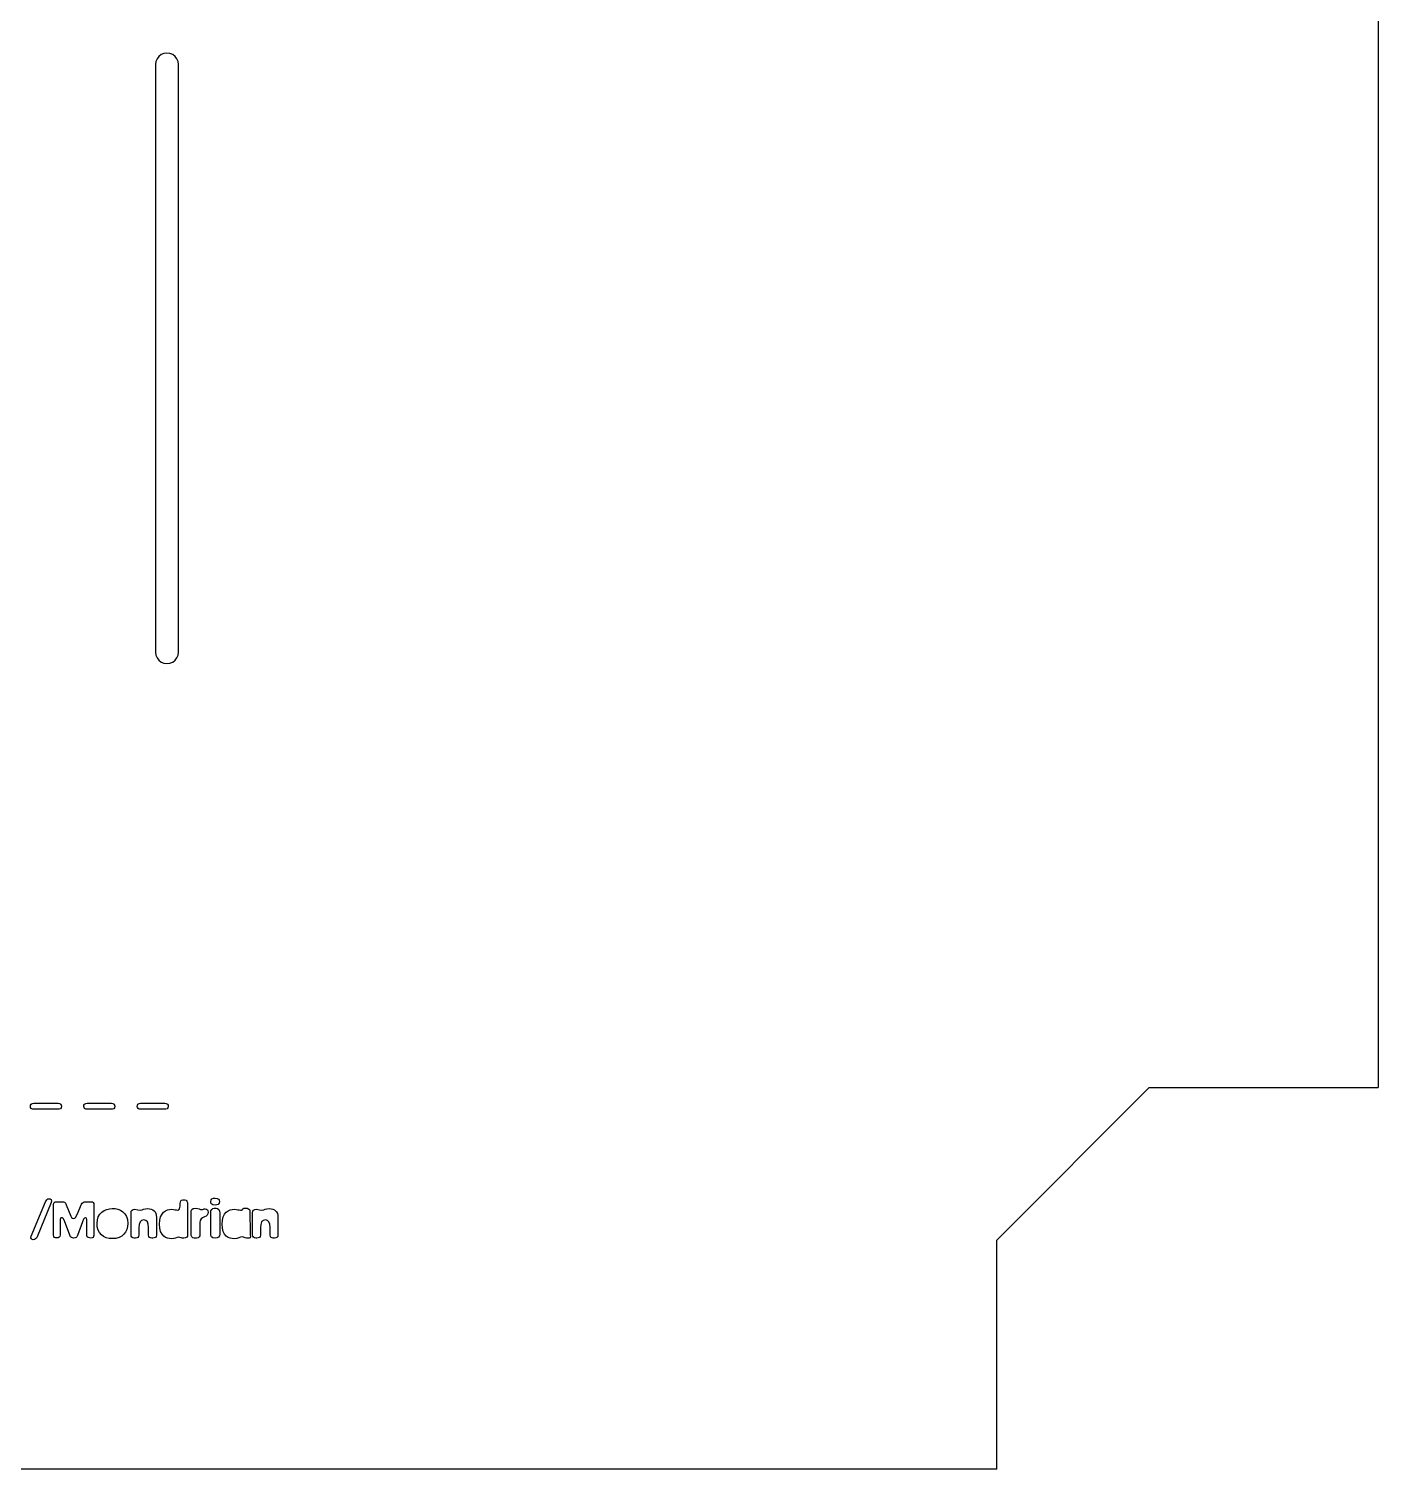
# Model space of a CAD drawing. Header units: metres. Extents: x 1302 to 1619, y 1329 to 1647.
# Drawn here: x 1442.5 to 1619.4, y 1329.5 to 1518.2 of the extents above; entities that cross this region are included whole.
import ezdxf

# ---------------------------------------------------------------- set-up
doc = ezdxf.new("R2010")
doc.units = ezdxf.units.M

msp = doc.modelspace()

# ---------------------------------------------------------------- linework, layer by layer
at = {"layer": 'COMPONENT1'}
for p, q in [((1444.72, 1364.51, 0), (1444.9, 1364.8, 0)), ((1444.9, 1364.8, 0), (1445.03, 1364.9, 0)), ((1445.03, 1364.9, 0), (1445.2, 1364.93, 0)), ((1445.2, 1364.93, 0), (1445.35, 1364.91, 0)), ((1445.35, 1364.91, 0), (1445.47, 1364.82, 0)), ((1445.47, 1364.82, 0), (1445.52, 1364.67, 0)), ((1445.52, 1364.67, 0), (1445.48, 1364.45, 0)), ((1462.39, 1364.32, 0), (1462.47, 1364.65, 0)), ((1462.47, 1364.65, 0), (1462.57, 1364.74, 0)), ((1462.57, 1364.74, 0), (1462.71, 1364.78, 0)), ((1462.71, 1364.78, 0), (1463, 1364.78, 0)), ((1463, 1364.78, 0), (1463.16, 1364.74, 0)), ((1463.16, 1364.74, 0), (1463.27, 1364.63, 0)), ((1463.27, 1364.63, 0), (1463.33, 1364.45, 0)), ((1466.38, 1364.54, 0), (1466.43, 1364.77, 0)), ((1466.43, 1364.77, 0), (1466.55, 1364.91, 0)), ((1466.55, 1364.91, 0), (1466.74, 1364.99, 0)), ((1466.74, 1364.99, 0), (1466.96, 1365.01, 0)), ((1466.96, 1365.01, 0), (1467.23, 1364.98, 0)), ((1467.23, 1364.98, 0), (1467.41, 1364.89, 0)), ((1467.41, 1364.89, 0), (1467.51, 1364.74, 0)), ((1467.51, 1364.74, 0), (1467.54, 1364.57, 0)), ((1442.87, 1360.05, 0), (1444.72, 1364.51, 0)), ((1445.48, 1364.45, 0), (1443.62, 1359.95, 0)), ((1445.8, 1364.19, 0), (1445.82, 1364.34, 0)), ((1445.8, 1360.17, 0), (1445.8, 1364.19, 0)), ((1445.82, 1364.34, 0), (1445.88, 1364.45, 0)), ((1445.88, 1364.45, 0), (1445.98, 1364.52, 0)), ((1445.98, 1364.52, 0), (1446.12, 1364.54, 0)), ((1446.12, 1364.54, 0), (1446.99, 1364.54, 0)), ((1446.99, 1364.54, 0), (1447.1, 1364.53, 0)), ((1447.1, 1364.53, 0), (1447.22, 1364.49, 0)), ((1447.22, 1364.49, 0), (1447.34, 1364.36, 0)), ((1447.34, 1364.36, 0), (1447.43, 1364.13, 0)), ((1447.43, 1364.13, 0), (1448.06, 1362.65, 0)), ((1448.68, 1362.47, 0), (1448.89, 1362.88, 0)), ((1448.89, 1362.88, 0), (1449.47, 1364.22, 0)), ((1449.47, 1364.22, 0), (1449.55, 1364.36, 0)), ((1449.55, 1364.36, 0), (1449.65, 1364.46, 0)), ((1449.65, 1364.46, 0), (1449.79, 1364.52, 0)), ((1449.79, 1364.52, 0), (1449.98, 1364.54, 0)), ((1449.98, 1364.54, 0), (1450.72, 1364.54, 0)), ((1450.72, 1364.54, 0), (1450.87, 1364.52, 0)), ((1450.87, 1364.52, 0), (1450.98, 1364.44, 0)), ((1450.98, 1364.44, 0), (1451.05, 1364.32, 0)), ((1451.05, 1364.32, 0), (1451.07, 1364.15, 0)), ((1451.07, 1364.15, 0), (1451.07, 1360.13, 0)), ((1451.65, 1362.57, 0), (1451.85, 1362.91, 0)), ((1451.85, 1362.91, 0), (1452.11, 1363.18, 0)), ((1452.11, 1363.18, 0), (1452.41, 1363.4, 0)), ((1452.41, 1363.4, 0), (1452.75, 1363.54, 0)), ((1452.75, 1363.54, 0), (1453.11, 1363.63, 0)), ((1453.11, 1363.63, 0), (1453.49, 1363.66, 0)), ((1453.49, 1363.66, 0), (1453.85, 1363.64, 0)), ((1453.85, 1363.64, 0), (1454.21, 1363.56, 0)), ((1454.21, 1363.56, 0), (1454.55, 1363.42, 0)), ((1454.55, 1363.42, 0), (1454.86, 1363.22, 0)), ((1454.86, 1363.22, 0), (1455.12, 1362.96, 0)), ((1455.12, 1362.96, 0), (1455.33, 1362.62, 0)), ((1455.94, 1363.13, 0), (1455.97, 1363.31, 0)), ((1455.94, 1360.22, 0), (1455.94, 1363.13, 0)), ((1455.97, 1363.31, 0), (1456.07, 1363.45, 0)), ((1456.07, 1363.45, 0), (1456.23, 1363.53, 0)), ((1456.23, 1363.53, 0), (1456.45, 1363.55, 0)), ((1456.45, 1363.55, 0), (1456.85, 1363.5, 0)), ((1456.85, 1363.5, 0), (1457.17, 1363.45, 0)), ((1457.17, 1363.45, 0), (1457.4, 1363.48, 0)), ((1457.4, 1363.48, 0), (1457.59, 1363.55, 0)), ((1457.59, 1363.55, 0), (1457.82, 1363.61, 0)), ((1457.82, 1363.61, 0), (1458.15, 1363.64, 0)), ((1458.15, 1363.64, 0), (1458.6, 1363.57, 0)), ((1458.6, 1363.57, 0), (1458.79, 1363.49, 0)), ((1458.79, 1363.49, 0), (1458.96, 1363.37, 0)), ((1458.96, 1363.37, 0), (1459.09, 1363.22, 0)), ((1459.09, 1363.22, 0), (1459.19, 1363.01, 0)), ((1459.19, 1363.01, 0), (1459.24, 1362.76, 0)), ((1459.24, 1362.76, 0), (1459.26, 1362.47, 0)), ((1459.82, 1362.57, 0), (1460, 1362.91, 0)), ((1460, 1362.91, 0), (1460.21, 1363.17, 0)), ((1460.21, 1363.17, 0), (1460.46, 1363.36, 0)), ((1460.46, 1363.36, 0), (1460.72, 1363.48, 0)), ((1460.72, 1363.48, 0), (1460.99, 1363.54, 0)), ((1460.99, 1363.54, 0), (1461.23, 1363.56, 0)), ((1461.23, 1363.56, 0), (1461.51, 1363.54, 0)), ((1461.51, 1363.54, 0), (1461.72, 1363.5, 0)), ((1461.72, 1363.5, 0), (1461.9, 1363.46, 0)), ((1461.9, 1363.46, 0), (1462.08, 1363.44, 0)), ((1462.08, 1363.44, 0), (1462.22, 1363.48, 0)), ((1462.22, 1363.48, 0), (1462.3, 1363.59, 0)), ((1462.3, 1363.59, 0), (1462.37, 1363.97, 0)), ((1462.37, 1363.97, 0), (1462.39, 1364.32, 0)), ((1463.33, 1364.45, 0), (1463.35, 1364.2, 0)), ((1463.35, 1364.2, 0), (1463.35, 1360.23, 0)), ((1463.81, 1363.11, 0), (1463.84, 1363.35, 0)), ((1463.81, 1360.36, 0), (1463.81, 1363.11, 0)), ((1463.84, 1363.35, 0), (1463.92, 1363.53, 0)), ((1463.92, 1363.53, 0), (1464.09, 1363.64, 0)), ((1464.09, 1363.64, 0), (1464.37, 1363.68, 0)), ((1464.37, 1363.68, 0), (1464.66, 1363.65, 0)), ((1464.66, 1363.65, 0), (1464.88, 1363.6, 0)), ((1464.88, 1363.6, 0), (1465.04, 1363.54, 0)), ((1465.04, 1363.54, 0), (1465.17, 1363.52, 0)), ((1465.17, 1363.52, 0), (1465.31, 1363.53, 0)), ((1465.31, 1363.53, 0), (1465.42, 1363.56, 0)), ((1465.42, 1363.56, 0), (1465.53, 1363.59, 0)), ((1465.53, 1363.59, 0), (1465.67, 1363.6, 0)), ((1465.67, 1363.6, 0), (1465.83, 1363.58, 0)), ((1465.94, 1362.78, 0), (1465.8, 1362.66, 0)), ((1465.83, 1363.58, 0), (1465.95, 1363.5, 0)), ((1466.01, 1362.95, 0), (1465.94, 1362.78, 0)), ((1465.95, 1363.5, 0), (1466.02, 1363.36, 0)), ((1466.04, 1363.18, 0), (1466.01, 1362.95, 0)), ((1466.02, 1363.36, 0), (1466.04, 1363.18, 0)), ((1466.42, 1364.37, 0), (1466.38, 1364.54, 0)), ((1466.38, 1363.15, 0), (1466.41, 1363.37, 0)), ((1466.38, 1360.41, 0), (1466.38, 1363.15, 0)), ((1466.41, 1363.37, 0), (1466.51, 1363.53, 0)), ((1466.51, 1364.23, 0), (1466.42, 1364.37, 0)), ((1466.68, 1364.13, 0), (1466.51, 1364.23, 0)), ((1466.51, 1363.53, 0), (1466.65, 1363.64, 0)), ((1466.65, 1363.64, 0), (1466.82, 1363.68, 0)), ((1466.96, 1364.1, 0), (1466.68, 1364.13, 0)), ((1466.82, 1363.68, 0), (1467.09, 1363.68, 0)), ((1467.18, 1364.12, 0), (1466.96, 1364.1, 0)), ((1467.09, 1363.68, 0), (1467.29, 1363.64, 0)), ((1467.37, 1364.2, 0), (1467.18, 1364.12, 0)), ((1467.29, 1363.64, 0), (1467.44, 1363.52, 0)), ((1467.5, 1364.34, 0), (1467.37, 1364.2, 0)), ((1467.44, 1363.52, 0), (1467.53, 1363.31, 0)), ((1467.54, 1364.57, 0), (1467.5, 1364.34, 0)), ((1467.53, 1363.31, 0), (1467.56, 1363.03, 0)), ((1467.56, 1363.03, 0), (1467.56, 1360.29, 0)), ((1468.03, 1362.57, 0), (1468.21, 1362.91, 0)), ((1468.21, 1362.91, 0), (1468.42, 1363.17, 0)), ((1468.42, 1363.17, 0), (1468.67, 1363.36, 0)), ((1468.67, 1363.36, 0), (1468.93, 1363.48, 0)), ((1468.93, 1363.48, 0), (1469.2, 1363.54, 0)), ((1469.2, 1363.54, 0), (1469.44, 1363.56, 0)), ((1469.44, 1363.56, 0), (1469.72, 1363.54, 0)), ((1469.72, 1363.54, 0), (1469.93, 1363.5, 0)), ((1469.93, 1363.5, 0), (1470.11, 1363.46, 0)), ((1470.11, 1363.46, 0), (1470.29, 1363.44, 0)), ((1470.29, 1363.44, 0), (1470.34, 1363.44, 0)), ((1470.34, 1363.44, 0), (1470.42, 1363.45, 0)), ((1470.42, 1363.45, 0), (1470.49, 1363.46, 0)), ((1470.49, 1363.46, 0), (1470.53, 1363.49, 0)), ((1470.53, 1363.49, 0), (1470.55, 1363.58, 0)), ((1470.55, 1363.58, 0), (1470.6, 1363.63, 0)), ((1470.6, 1363.63, 0), (1470.74, 1363.7, 0)), ((1470.74, 1363.7, 0), (1470.86, 1363.71, 0)), ((1470.86, 1363.71, 0), (1471.16, 1363.71, 0)), ((1471.16, 1363.71, 0), (1471.25, 1363.67, 0)), ((1471.25, 1363.67, 0), (1471.37, 1363.57, 0)), ((1471.37, 1363.57, 0), (1471.48, 1363.49, 0)), ((1471.48, 1363.49, 0), (1471.52, 1363.47, 0)), ((1471.52, 1363.47, 0), (1471.57, 1360.23, 0)), ((1471.87, 1363.13, 0), (1471.9, 1363.31, 0)), ((1471.87, 1360.22, 0), (1471.87, 1363.13, 0)), ((1471.9, 1363.31, 0), (1472, 1363.45, 0)), ((1472, 1363.45, 0), (1472.16, 1363.53, 0)), ((1472.16, 1363.53, 0), (1472.38, 1363.55, 0)), ((1472.38, 1363.55, 0), (1472.78, 1363.5, 0)), ((1472.78, 1363.5, 0), (1473.1, 1363.45, 0)), ((1473.1, 1363.45, 0), (1473.33, 1363.48, 0)), ((1473.33, 1363.48, 0), (1473.52, 1363.55, 0)), ((1473.52, 1363.55, 0), (1473.75, 1363.61, 0)), ((1473.75, 1363.61, 0), (1474.08, 1363.64, 0)), ((1474.08, 1363.64, 0), (1474.54, 1363.57, 0)), ((1474.54, 1363.57, 0), (1474.73, 1363.49, 0)), ((1474.73, 1363.49, 0), (1474.89, 1363.37, 0)), ((1474.89, 1363.37, 0), (1475.02, 1363.22, 0)), ((1475.02, 1363.22, 0), (1475.12, 1363.01, 0)), ((1475.12, 1363.01, 0), (1475.17, 1362.76, 0)), ((1475.17, 1362.76, 0), (1475.19, 1362.47, 0)), ((1446.67, 1362.27, 0), (1446.65, 1361.67, 0)), ((1446.65, 1361.67, 0), (1446.65, 1360.15, 0)), ((1446.73, 1362.41, 0), (1446.67, 1362.27, 0)), ((1446.87, 1362.45, 0), (1446.73, 1362.41, 0)), ((1446.97, 1362.43, 0), (1446.87, 1362.45, 0)), ((1447.06, 1362.35, 0), (1446.97, 1362.43, 0)), ((1447.2, 1362.04, 0), (1447.06, 1362.35, 0)), ((1447.92, 1360.14, 0), (1447.2, 1362.04, 0)), ((1448.06, 1362.65, 0), (1448.14, 1362.49, 0)), ((1448.14, 1362.49, 0), (1448.26, 1362.38, 0)), ((1448.26, 1362.38, 0), (1448.46, 1362.33, 0)), ((1448.46, 1362.33, 0), (1448.58, 1362.37, 0)), ((1448.58, 1362.37, 0), (1448.68, 1362.47, 0)), ((1449.58, 1361.91, 0), (1448.91, 1360.1, 0)), ((1449.7, 1362.24, 0), (1449.58, 1361.91, 0)), ((1449.83, 1362.39, 0), (1449.7, 1362.24, 0)), ((1449.92, 1362.44, 0), (1449.83, 1362.39, 0)), ((1449.98, 1362.44, 0), (1449.92, 1362.44, 0)), ((1450.09, 1362.39, 0), (1449.98, 1362.44, 0)), ((1450.13, 1362.23, 0), (1450.09, 1362.39, 0)), ((1450.14, 1361.62, 0), (1450.13, 1362.23, 0)), ((1450.15, 1360.11, 0), (1450.14, 1361.62, 0)), ((1451.49, 1361.68, 0), (1451.53, 1362.16, 0)), ((1451.52, 1361.23, 0), (1451.49, 1361.68, 0)), ((1451.64, 1360.83, 0), (1451.52, 1361.23, 0)), ((1451.53, 1362.16, 0), (1451.65, 1362.57, 0)), ((1455.39, 1360.91, 0), (1455.23, 1360.57, 0)), ((1455.33, 1362.62, 0), (1455.47, 1362.2, 0)), ((1455.49, 1361.29, 0), (1455.39, 1360.91, 0)), ((1455.47, 1362.2, 0), (1455.52, 1361.7, 0)), ((1455.52, 1361.7, 0), (1455.49, 1361.29, 0)), ((1457.01, 1361.57, 0), (1456.97, 1361.1, 0)), ((1456.97, 1361.1, 0), (1456.97, 1360.18, 0)), ((1457.13, 1361.9, 0), (1457.01, 1361.57, 0)), ((1457.22, 1362.01, 0), (1457.13, 1361.9, 0)), ((1457.33, 1362.09, 0), (1457.22, 1362.01, 0)), ((1457.62, 1362.16, 0), (1457.33, 1362.09, 0)), ((1457.89, 1362.1, 0), (1457.62, 1362.16, 0)), ((1458.09, 1361.91, 0), (1457.89, 1362.1, 0)), ((1458.2, 1361.59, 0), (1458.09, 1361.91, 0)), ((1458.24, 1361.15, 0), (1458.2, 1361.59, 0)), ((1458.24, 1360.18, 0), (1458.24, 1361.15, 0)), ((1459.26, 1362.47, 0), (1459.26, 1360.18, 0)), ((1459.66, 1361.61, 0), (1459.7, 1362.14, 0)), ((1459.7, 1361.08, 0), (1459.66, 1361.61, 0)), ((1459.7, 1362.14, 0), (1459.82, 1362.57, 0)), ((1459.82, 1360.65, 0), (1459.7, 1361.08, 0)), ((1465.02, 1362.08, 0), (1464.98, 1361.84, 0)), ((1464.98, 1361.84, 0), (1464.98, 1360.33, 0)), ((1465.13, 1362.29, 0), (1465.02, 1362.08, 0)), ((1465.3, 1362.45, 0), (1465.13, 1362.29, 0)), ((1465.55, 1362.56, 0), (1465.3, 1362.45, 0)), ((1465.8, 1362.66, 0), (1465.55, 1362.56, 0)), ((1467.87, 1361.61, 0), (1467.91, 1362.14, 0)), ((1467.91, 1361.08, 0), (1467.87, 1361.61, 0)), ((1467.91, 1362.14, 0), (1468.03, 1362.57, 0)), ((1468.03, 1360.65, 0), (1467.91, 1361.08, 0)), ((1472.94, 1361.57, 0), (1472.9, 1361.1, 0)), ((1472.9, 1361.1, 0), (1472.9, 1360.18, 0)), ((1473.06, 1361.9, 0), (1472.94, 1361.57, 0)), ((1473.15, 1362.01, 0), (1473.06, 1361.9, 0)), ((1473.26, 1362.09, 0), (1473.15, 1362.01, 0)), ((1473.55, 1362.16, 0), (1473.26, 1362.09, 0)), ((1473.82, 1362.1, 0), (1473.55, 1362.16, 0)), ((1474.02, 1361.91, 0), (1473.82, 1362.1, 0)), ((1474.13, 1361.59, 0), (1474.02, 1361.91, 0)), ((1474.17, 1361.15, 0), (1474.13, 1361.59, 0)), ((1474.17, 1360.18, 0), (1474.17, 1361.15, 0)), ((1475.19, 1362.47, 0), (1475.19, 1360.18, 0)), ((1442.82, 1359.81, 0), (1442.87, 1360.05, 0)), ((1442.88, 1359.66, 0), (1442.82, 1359.81, 0)), ((1443, 1359.59, 0), (1442.88, 1359.66, 0)), ((1443.12, 1359.57, 0), (1443, 1359.59, 0)), ((1443.28, 1359.59, 0), (1443.12, 1359.57, 0)), ((1443.42, 1359.66, 0), (1443.28, 1359.59, 0)), ((1443.53, 1359.78, 0), (1443.42, 1359.66, 0)), ((1443.62, 1359.95, 0), (1443.53, 1359.78, 0)), ((1445.83, 1359.99, 0), (1445.8, 1360.17, 0)), ((1445.9, 1359.87, 0), (1445.83, 1359.99, 0)), ((1446.04, 1359.81, 0), (1445.9, 1359.87, 0)), ((1446.26, 1359.79, 0), (1446.04, 1359.81, 0)), ((1446.4, 1359.82, 0), (1446.26, 1359.79, 0)), ((1446.53, 1359.89, 0), (1446.4, 1359.82, 0)), ((1446.62, 1360, 0), (1446.53, 1359.89, 0)), ((1446.65, 1360.15, 0), (1446.62, 1360, 0)), ((1448, 1359.95, 0), (1447.92, 1360.14, 0)), ((1448.12, 1359.84, 0), (1448, 1359.95, 0)), ((1448.26, 1359.79, 0), (1448.12, 1359.84, 0)), ((1448.41, 1359.78, 0), (1448.26, 1359.79, 0)), ((1448.6, 1359.8, 0), (1448.41, 1359.78, 0)), ((1448.74, 1359.86, 0), (1448.6, 1359.8, 0)), ((1448.85, 1359.96, 0), (1448.74, 1359.86, 0)), ((1448.91, 1360.1, 0), (1448.85, 1359.96, 0)), ((1450.19, 1359.96, 0), (1450.15, 1360.11, 0)), ((1450.31, 1359.86, 0), (1450.19, 1359.96, 0)), ((1450.48, 1359.8, 0), (1450.31, 1359.86, 0)), ((1450.67, 1359.78, 0), (1450.48, 1359.8, 0)), ((1450.84, 1359.8, 0), (1450.67, 1359.78, 0)), ((1450.97, 1359.87, 0), (1450.84, 1359.8, 0)), ((1451.04, 1359.98, 0), (1450.97, 1359.87, 0)), ((1451.07, 1360.13, 0), (1451.04, 1359.98, 0)), ((1451.82, 1360.49, 0), (1451.64, 1360.83, 0)), ((1452.06, 1360.21, 0), (1451.82, 1360.49, 0)), ((1452.35, 1359.99, 0), (1452.06, 1360.21, 0)), ((1452.68, 1359.83, 0), (1452.35, 1359.99, 0)), ((1453.06, 1359.74, 0), (1452.68, 1359.83, 0)), ((1453.47, 1359.71, 0), (1453.06, 1359.74, 0)), ((1453.95, 1359.74, 0), (1453.47, 1359.71, 0)), ((1454.37, 1359.86, 0), (1453.95, 1359.74, 0)), ((1454.72, 1360.04, 0), (1454.37, 1359.86, 0)), ((1455.01, 1360.28, 0), (1454.72, 1360.04, 0)), ((1455.23, 1360.57, 0), (1455.01, 1360.28, 0)), ((1455.97, 1360.02, 0), (1455.94, 1360.22, 0)), ((1456.05, 1359.88, 0), (1455.97, 1360.02, 0)), ((1456.18, 1359.8, 0), (1456.05, 1359.88, 0)), ((1456.35, 1359.77, 0), (1456.18, 1359.8, 0)), ((1456.51, 1359.77, 0), (1456.35, 1359.77, 0)), ((1456.69, 1359.79, 0), (1456.51, 1359.77, 0)), ((1456.83, 1359.87, 0), (1456.69, 1359.79, 0)), ((1456.93, 1360, 0), (1456.83, 1359.87, 0)), ((1456.97, 1360.18, 0), (1456.93, 1360, 0)), ((1458.27, 1360, 0), (1458.24, 1360.18, 0)), ((1458.35, 1359.87, 0), (1458.27, 1360, 0)), ((1458.49, 1359.79, 0), (1458.35, 1359.87, 0)), ((1458.65, 1359.77, 0), (1458.49, 1359.79, 0)), ((1458.81, 1359.77, 0), (1458.65, 1359.77, 0)), ((1458.98, 1359.79, 0), (1458.81, 1359.77, 0)), ((1459.13, 1359.87, 0), (1458.98, 1359.79, 0)), ((1459.23, 1360, 0), (1459.13, 1359.87, 0)), ((1459.26, 1360.18, 0), (1459.23, 1360, 0)), ((1460, 1360.31, 0), (1459.82, 1360.65, 0)), ((1460.22, 1360.05, 0), (1460, 1360.31, 0)), ((1460.47, 1359.87, 0), (1460.22, 1360.05, 0)), ((1460.74, 1359.76, 0), (1460.47, 1359.87, 0)), ((1461.24, 1359.67, 0), (1460.74, 1359.76, 0)), ((1461.57, 1359.71, 0), (1461.24, 1359.67, 0)), ((1461.79, 1359.78, 0), (1461.57, 1359.71, 0)), ((1461.97, 1359.85, 0), (1461.79, 1359.78, 0)), ((1462.2, 1359.88, 0), (1461.97, 1359.85, 0)), ((1462.35, 1359.86, 0), (1462.2, 1359.88, 0)), ((1462.49, 1359.82, 0), (1462.35, 1359.86, 0)), ((1462.64, 1359.78, 0), (1462.49, 1359.82, 0)), ((1462.87, 1359.76, 0), (1462.64, 1359.78, 0)), ((1463.09, 1359.79, 0), (1462.87, 1359.76, 0)), ((1463.24, 1359.88, 0), (1463.09, 1359.79, 0)), ((1463.33, 1360.03, 0), (1463.24, 1359.88, 0)), ((1463.35, 1360.23, 0), (1463.33, 1360.03, 0)), ((1463.84, 1360.11, 0), (1463.81, 1360.36, 0)), ((1463.92, 1359.92, 0), (1463.84, 1360.11, 0)), ((1464.05, 1359.81, 0), (1463.92, 1359.92, 0)), ((1464.23, 1359.78, 0), (1464.05, 1359.81, 0)), ((1464.53, 1359.78, 0), (1464.23, 1359.78, 0)), ((1464.73, 1359.81, 0), (1464.53, 1359.78, 0)), ((1464.87, 1359.92, 0), (1464.73, 1359.81, 0)), ((1464.95, 1360.09, 0), (1464.87, 1359.92, 0)), ((1464.98, 1360.33, 0), (1464.95, 1360.09, 0)), ((1466.41, 1360.13, 0), (1466.38, 1360.41, 0)), ((1466.49, 1359.92, 0), (1466.41, 1360.13, 0)), ((1466.66, 1359.8, 0), (1466.49, 1359.92, 0)), ((1466.97, 1359.76, 0), (1466.66, 1359.8, 0)), ((1467.23, 1359.8, 0), (1466.97, 1359.76, 0)), ((1467.41, 1359.89, 0), (1467.23, 1359.8, 0)), ((1467.52, 1360.06, 0), (1467.41, 1359.89, 0)), ((1467.56, 1360.29, 0), (1467.52, 1360.06, 0)), ((1468.21, 1360.31, 0), (1468.03, 1360.65, 0)), ((1468.43, 1360.05, 0), (1468.21, 1360.31, 0)), ((1468.68, 1359.87, 0), (1468.43, 1360.05, 0)), ((1468.95, 1359.75, 0), (1468.68, 1359.87, 0)), ((1469.46, 1359.67, 0), (1468.95, 1359.75, 0)), ((1469.8, 1359.71, 0), (1469.46, 1359.67, 0)), ((1470.07, 1359.81, 0), (1469.8, 1359.71, 0)), ((1470.3, 1359.9, 0), (1470.07, 1359.81, 0)), ((1470.55, 1359.94, 0), (1470.3, 1359.9, 0)), ((1470.68, 1359.91, 0), (1470.55, 1359.94, 0)), ((1470.77, 1359.85, 0), (1470.68, 1359.91, 0)), ((1470.88, 1359.79, 0), (1470.77, 1359.85, 0)), ((1471.08, 1359.76, 0), (1470.88, 1359.79, 0)), ((1471.42, 1359.77, 0), (1471.08, 1359.76, 0)), ((1471.56, 1359.81, 0), (1471.42, 1359.77, 0)), ((1471.58, 1359.95, 0), (1471.56, 1359.81, 0)), ((1471.57, 1360.23, 0), (1471.58, 1359.95, 0)), ((1471.9, 1360.02, 0), (1471.87, 1360.22, 0)), ((1471.98, 1359.88, 0), (1471.9, 1360.02, 0)), ((1472.11, 1359.8, 0), (1471.98, 1359.88, 0)), ((1472.28, 1359.77, 0), (1472.11, 1359.8, 0)), ((1472.44, 1359.77, 0), (1472.28, 1359.77, 0)), ((1472.62, 1359.79, 0), (1472.44, 1359.77, 0)), ((1472.76, 1359.87, 0), (1472.62, 1359.79, 0)), ((1472.86, 1360, 0), (1472.76, 1359.87, 0)), ((1472.9, 1360.18, 0), (1472.86, 1360, 0)), ((1474.2, 1360, 0), (1474.17, 1360.18, 0)), ((1474.28, 1359.87, 0), (1474.2, 1360, 0)), ((1474.42, 1359.79, 0), (1474.28, 1359.87, 0)), ((1474.58, 1359.77, 0), (1474.42, 1359.79, 0)), ((1474.74, 1359.77, 0), (1474.58, 1359.77, 0)), ((1474.91, 1359.79, 0), (1474.74, 1359.77, 0)), ((1475.06, 1359.87, 0), (1474.91, 1359.79, 0)), ((1475.16, 1360, 0), (1475.06, 1359.87, 0)), ((1475.19, 1360.18, 0), (1475.16, 1360, 0))]:
    msp.add_line(p, q, dxfattribs=at)
at = {"layer": 'COMPONENT2'}
for p, q in [((1442.75, 1377.04, 0), (1442.78, 1377.2, 0)), ((1442.78, 1376.89, 0), (1442.75, 1377.04, 0)), ((1442.78, 1377.2, 0), (1442.87, 1377.33, 0)), ((1442.87, 1376.76, 0), (1442.78, 1376.89, 0)), ((1442.87, 1377.33, 0), (1443, 1377.41, 0)), ((1443.02, 1376.68, 0), (1442.87, 1376.76, 0)), ((1443, 1377.41, 0), (1443.19, 1377.44, 0)), ((1443.22, 1376.65, 0), (1443.02, 1376.68, 0)), ((1443.19, 1377.44, 0), (1446.37, 1377.44, 0)), ((1446.29, 1376.65, 0), (1443.22, 1376.65, 0)), ((1446.53, 1376.67, 0), (1446.29, 1376.65, 0)), ((1446.37, 1377.44, 0), (1446.58, 1377.41, 0)), ((1446.7, 1376.73, 0), (1446.53, 1376.67, 0)), ((1446.58, 1377.41, 0), (1446.72, 1377.33, 0)), ((1446.79, 1376.86, 0), (1446.7, 1376.73, 0)), ((1446.72, 1377.33, 0), (1446.8, 1377.21, 0)), ((1446.83, 1377.06, 0), (1446.79, 1376.86, 0)), ((1446.8, 1377.21, 0), (1446.83, 1377.06, 0)), ((1449.75, 1377.04, 0), (1449.77, 1377.2, 0)), ((1449.78, 1376.89, 0), (1449.75, 1377.04, 0)), ((1449.77, 1377.2, 0), (1449.86, 1377.33, 0)), ((1449.86, 1376.76, 0), (1449.78, 1376.89, 0)), ((1449.86, 1377.33, 0), (1450, 1377.41, 0)), ((1450.01, 1376.68, 0), (1449.86, 1376.76, 0)), ((1450, 1377.41, 0), (1450.19, 1377.44, 0)), ((1450.22, 1376.65, 0), (1450.01, 1376.68, 0)), ((1450.19, 1377.44, 0), (1453.37, 1377.44, 0)), ((1453.28, 1376.65, 0), (1450.22, 1376.65, 0)), ((1453.52, 1376.67, 0), (1453.28, 1376.65, 0)), ((1453.37, 1377.44, 0), (1453.57, 1377.41, 0)), ((1453.69, 1376.73, 0), (1453.52, 1376.67, 0)), ((1453.57, 1377.41, 0), (1453.71, 1377.33, 0)), ((1453.79, 1376.86, 0), (1453.69, 1376.73, 0)), ((1453.71, 1377.33, 0), (1453.79, 1377.21, 0)), ((1453.79, 1377.21, 0), (1453.82, 1377.06, 0)), ((1453.82, 1377.06, 0), (1453.79, 1376.86, 0)), ((1456.74, 1377.04, 0), (1456.77, 1377.2, 0)), ((1456.77, 1376.89, 0), (1456.74, 1377.04, 0)), ((1456.77, 1377.2, 0), (1456.85, 1377.33, 0)), ((1456.86, 1376.76, 0), (1456.77, 1376.89, 0)), ((1456.85, 1377.33, 0), (1456.99, 1377.41, 0)), ((1457, 1376.68, 0), (1456.86, 1376.76, 0)), ((1456.99, 1377.41, 0), (1457.18, 1377.44, 0)), ((1457.21, 1376.65, 0), (1457, 1376.68, 0)), ((1457.18, 1377.44, 0), (1460.36, 1377.44, 0)), ((1460.27, 1376.65, 0), (1457.21, 1376.65, 0)), ((1460.51, 1376.67, 0), (1460.27, 1376.65, 0)), ((1460.36, 1377.44, 0), (1460.56, 1377.41, 0)), ((1460.68, 1376.73, 0), (1460.51, 1376.67, 0)), ((1460.56, 1377.41, 0), (1460.7, 1377.33, 0)), ((1460.78, 1376.86, 0), (1460.68, 1376.73, 0)), ((1460.7, 1377.33, 0), (1460.79, 1377.21, 0)), ((1460.81, 1377.06, 0), (1460.78, 1376.86, 0)), ((1460.79, 1377.21, 0), (1460.81, 1377.06, 0))]:
    msp.add_line(p, q, dxfattribs=at)
at = {"layer": 'GROUP0'}
for p, q in [((1619.4, 1596.99, 0), (1619.4, 1379.49, 0)), ((1459.2, 1513.95, 0), (1459.15, 1513.56, 0)), ((1459.35, 1514.31, 0), (1459.2, 1513.95, 0)), ((1459.59, 1514.62, 0), (1459.35, 1514.31, 0)), ((1459.9, 1514.86, 0), (1459.59, 1514.62, 0)), ((1460.26, 1515.01, 0), (1459.9, 1514.86, 0)), ((1460.65, 1515.06, 0), (1460.26, 1515.01, 0)), ((1461.04, 1515.01, 0), (1460.65, 1515.06, 0)), ((1461.4, 1514.86, 0), (1461.04, 1515.01, 0)), ((1461.71, 1514.62, 0), (1461.4, 1514.86, 0)), ((1461.95, 1514.31, 0), (1461.71, 1514.62, 0)), ((1462.1, 1513.95, 0), (1461.95, 1514.31, 0)), ((1462.15, 1513.56, 0), (1462.1, 1513.95, 0)), ((1459.15, 1513.56, 0), (1459.15, 1436.56, 0)), ((1462.15, 1436.56, 0), (1462.15, 1513.56, 0)), ((1459.15, 1436.56, 0), (1459.2, 1436.17, 0)), ((1462.1, 1436.17, 0), (1462.15, 1436.56, 0)), ((1459.2, 1436.17, 0), (1459.35, 1435.81, 0)), ((1459.35, 1435.81, 0), (1459.59, 1435.5, 0)), ((1459.59, 1435.5, 0), (1459.9, 1435.26, 0)), ((1459.9, 1435.26, 0), (1460.26, 1435.11, 0)), ((1460.26, 1435.11, 0), (1460.65, 1435.06, 0)), ((1460.65, 1435.06, 0), (1461.04, 1435.11, 0)), ((1461.04, 1435.11, 0), (1461.4, 1435.26, 0)), ((1461.4, 1435.26, 0), (1461.71, 1435.5, 0)), ((1461.71, 1435.5, 0), (1461.95, 1435.81, 0)), ((1461.95, 1435.81, 0), (1462.1, 1436.17, 0)), ((1569.4, 1359.49, 0), (1589.4, 1379.49, 0)), ((1589.4, 1379.49, 0), (1619.4, 1379.49, 0)), ((1569.4, 1329.49, 0), (1569.4, 1359.49, 0)), ((1569.4, 1329.49, 0), (1351.9, 1329.49, 0))]:
    msp.add_line(p, q, dxfattribs=at)

doc.saveas('drawing.dxf')
